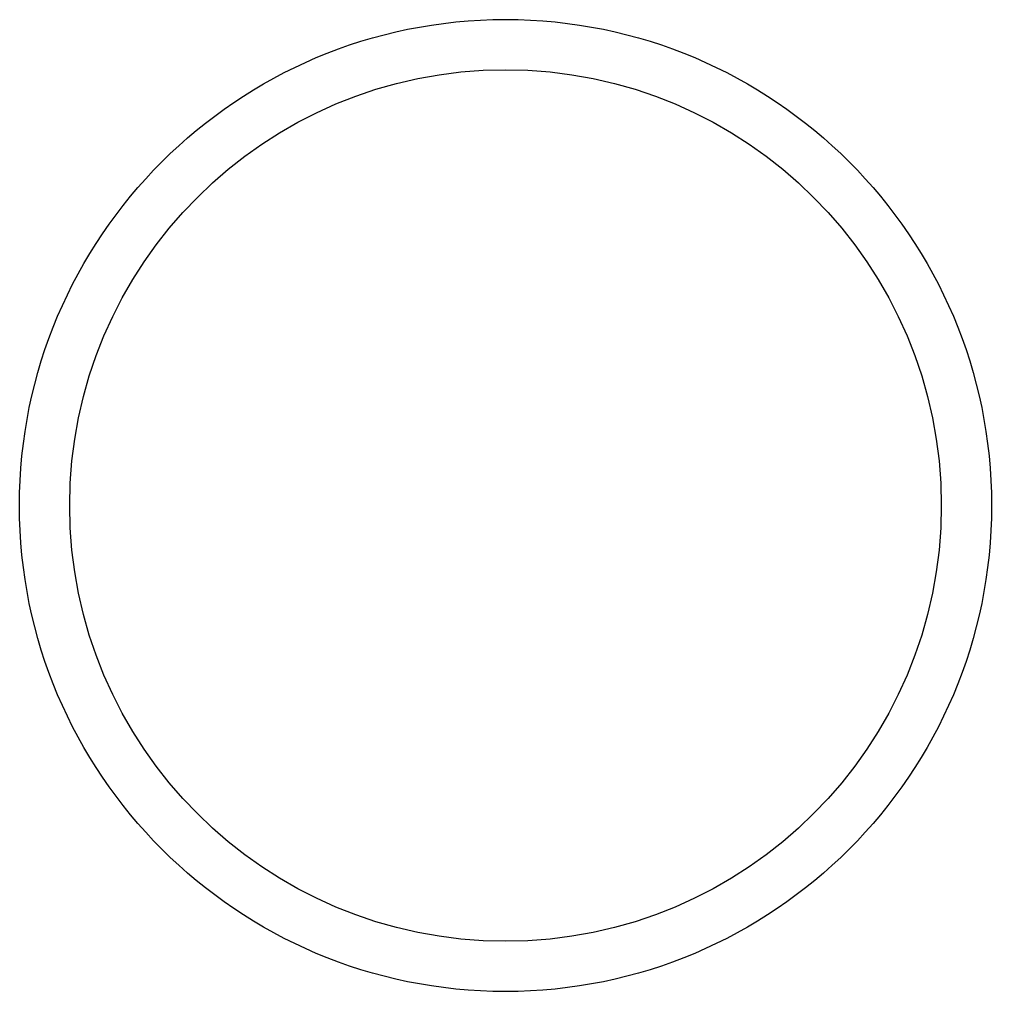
# Model space of a CAD drawing. Extents: x 106.4 to 193.4, y 152.5 to 239.5.
import ezdxf

# ---------------------------------------------------------------- set-up
doc = ezdxf.new("R2010")
doc.units = 0
doc.header["$LTSCALE"] = 15
doc.layers.get('0').update_dxf_attribs({"linetype": 'CONTINUOUS'})

msp = doc.modelspace()

# ---------------------------------------------------------------- linework, layer by layer
at = {"color": 0, "linetype": 'CONTINUOUS', "ltscale": 0.05}
for radius in [43.5, 39]:
    msp.add_circle((149.944, 195.981), radius, dxfattribs=at)

doc.saveas('drawing.dxf')
